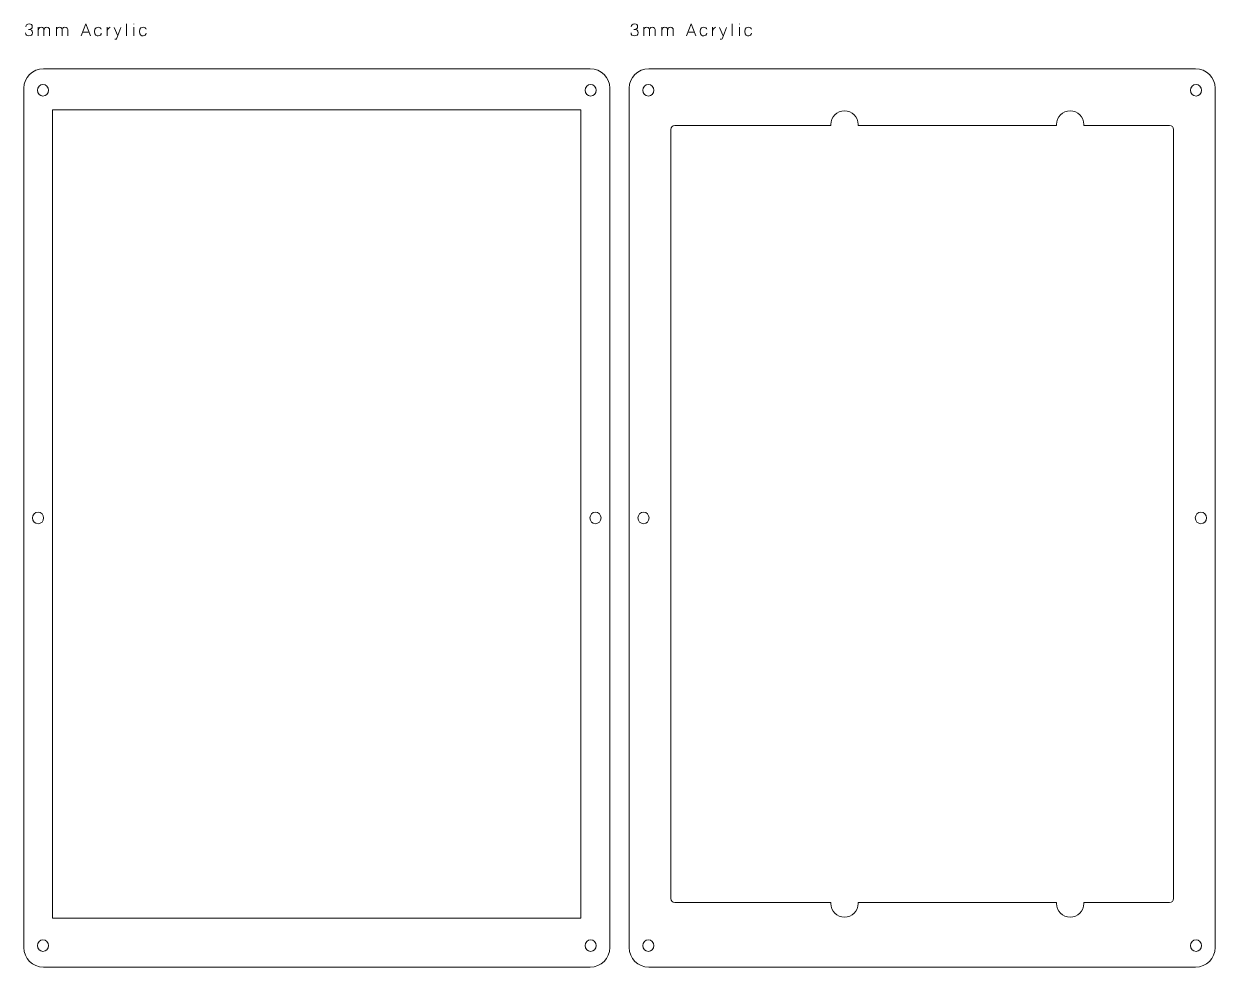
# Model space of a CAD drawing. Header units: inches. Extents: x -20.9 to 23.3, y -6.9 to 3.3.
# Drawn here: x -8.69 to 3.32, y -6.2 to 3.31 of the extents above; entities that cross this region are included whole.
import ezdxf

# ---------------------------------------------------------------- set-up
doc = ezdxf.new("R2010")
doc.units = ezdxf.units.IN
doc.header["$MEASUREMENT"] = 0
doc.layers.add('Layer 1', color=7, linetype='Continuous')

msp = doc.modelspace()

# ---------------------------------------------------------------- linework, layer by layer
at = {"layer": 'Layer 1', "color": 250, "lineweight": 9}
msp.add_lwpolyline([(-3.074, -5.706), (-8.399, -5.706), (-8.399, 2.442), (-3.074, 2.442), (-3.074, -5.706)], dxfattribs=at)
at = {"layer": 'Layer 1', "color": 222, "lineweight": 9}
for points, knots in [([(-8.637, 3.187), (-8.615, 3.187), (-8.601, 3.196), (-8.601, 3.218), (-8.601, 3.24), (-8.614, 3.252), (-8.643, 3.252), (-8.614, 3.252), (-8.604, 3.263), (-8.604, 3.279), (-8.604, 3.295), (-8.613, 3.308), (-8.635, 3.308), (-8.658, 3.308), (-8.669, 3.294), (-8.669, 3.278), (-8.669, 3.294), (-8.658, 3.308), (-8.635, 3.308), (-8.613, 3.308), (-8.604, 3.295), (-8.604, 3.279), (-8.604, 3.263), (-8.614, 3.252), (-8.643, 3.252), (-8.614, 3.252), (-8.601, 3.24), (-8.601, 3.218), (-8.601, 3.196), (-8.615, 3.187), (-8.637, 3.187), (-8.658, 3.187), (-8.671, 3.199), (-8.671, 3.217), (-8.671, 3.199), (-8.658, 3.187), (-8.637, 3.187)], [0, 0, 0, 0, 1, 1, 1, 2, 2, 2, 3, 3, 3, 4, 4, 4, 5, 5, 5, 6, 6, 6, 7, 7, 7, 8, 8, 8, 9, 9, 9, 10, 10, 10, 11, 11, 11, 12, 12, 12, 12]), ([(-8.486, 3.25), (-8.486, 3.258), (-8.491, 3.272), (-8.513, 3.273), (-8.534, 3.273), (-8.543, 3.256), (-8.543, 3.241), (-8.543, 3.256), (-8.534, 3.273), (-8.513, 3.273), (-8.491, 3.272), (-8.486, 3.258), (-8.486, 3.25), (-8.486, 3.25), (-8.486, 3.187), (-8.486, 3.187), (-8.486, 3.187), (-8.486, 3.25), (-8.486, 3.25)], [0, 0, 0, 0, 1, 1, 1, 2, 2, 2, 3, 3, 3, 4, 4, 4, 5, 5, 5, 6, 6, 6, 6]), ([(-8.543, 3.273), (-8.543, 3.273), (-8.543, 3.187), (-8.543, 3.187), (-8.543, 3.187), (-8.543, 3.273), (-8.543, 3.273)], [0, 0, 0, 0, 1, 1, 1, 2, 2, 2, 2]), ([(-8.429, 3.25), (-8.429, 3.258), (-8.436, 3.272), (-8.458, 3.273), (-8.479, 3.273), (-8.486, 3.256), (-8.486, 3.241), (-8.486, 3.256), (-8.479, 3.273), (-8.458, 3.273), (-8.436, 3.272), (-8.429, 3.258), (-8.429, 3.25), (-8.429, 3.25), (-8.429, 3.187), (-8.429, 3.187), (-8.429, 3.187), (-8.429, 3.25), (-8.429, 3.25)], [0, 0, 0, 0, 1, 1, 1, 2, 2, 2, 3, 3, 3, 4, 4, 4, 5, 5, 5, 6, 6, 6, 6]), ([(-8.303, 3.187), (-8.303, 3.187), (-8.303, 3.25), (-8.303, 3.25), (-8.303, 3.258), (-8.308, 3.272), (-8.33, 3.273), (-8.351, 3.273), (-8.36, 3.256), (-8.36, 3.241), (-8.36, 3.256), (-8.351, 3.273), (-8.33, 3.273), (-8.308, 3.272), (-8.303, 3.258), (-8.303, 3.25), (-8.303, 3.25), (-8.303, 3.187), (-8.303, 3.187)], [0, 0, 0, 0, 1, 1, 1, 2, 2, 2, 3, 3, 3, 4, 4, 4, 5, 5, 5, 6, 6, 6, 6]), ([(-8.36, 3.187), (-8.36, 3.187), (-8.36, 3.273), (-8.36, 3.273), (-8.36, 3.273), (-8.36, 3.187), (-8.36, 3.187)], [0, 0, 0, 0, 1, 1, 1, 2, 2, 2, 2]), ([(-8.246, 3.187), (-8.246, 3.187), (-8.246, 3.25), (-8.246, 3.25), (-8.246, 3.258), (-8.253, 3.272), (-8.275, 3.273), (-8.296, 3.273), (-8.303, 3.256), (-8.303, 3.241), (-8.303, 3.256), (-8.296, 3.273), (-8.275, 3.273), (-8.253, 3.272), (-8.246, 3.258), (-8.246, 3.25), (-8.246, 3.25), (-8.246, 3.187), (-8.246, 3.187)], [0, 0, 0, 0, 1, 1, 1, 2, 2, 2, 3, 3, 3, 4, 4, 4, 5, 5, 5, 6, 6, 6, 6]), ([(-8.112, 3.187), (-8.112, 3.187), (-8.064, 3.307), (-8.064, 3.307), (-8.064, 3.307), (-8.016, 3.187), (-8.016, 3.187), (-8.016, 3.187), (-8.064, 3.307), (-8.064, 3.307), (-8.064, 3.307), (-8.112, 3.187), (-8.112, 3.187)], [0, 0, 0, 0, 1, 1, 1, 2, 2, 2, 3, 3, 3, 4, 4, 4, 4]), ([(-7.908, 3.214), (-7.908, 3.2), (-7.923, 3.187), (-7.938, 3.187), (-7.952, 3.187), (-7.976, 3.189), (-7.976, 3.231), (-7.976, 3.273), (-7.949, 3.273), (-7.937, 3.273), (-7.925, 3.273), (-7.909, 3.264), (-7.908, 3.253), (-7.909, 3.264), (-7.925, 3.273), (-7.937, 3.273), (-7.949, 3.273), (-7.976, 3.273), (-7.976, 3.231), (-7.976, 3.189), (-7.952, 3.187), (-7.938, 3.187), (-7.923, 3.187), (-7.908, 3.2), (-7.908, 3.214)], [0, 0, 0, 0, 1, 1, 1, 2, 2, 2, 3, 3, 3, 4, 4, 4, 5, 5, 5, 6, 6, 6, 7, 7, 7, 8, 8, 8, 8]), ([(-7.85, 3.231), (-7.851, 3.25), (-7.833, 3.273), (-7.818, 3.273), (-7.833, 3.273), (-7.851, 3.25), (-7.85, 3.231)], [0, 0, 0, 0, 1, 1, 1, 2, 2, 2, 2]), ([(-7.85, 3.187), (-7.85, 3.187), (-7.85, 3.273), (-7.85, 3.273), (-7.85, 3.273), (-7.85, 3.187), (-7.85, 3.187)], [0, 0, 0, 0, 1, 1, 1, 2, 2, 2, 2]), ([(-7.779, 3.272), (-7.779, 3.272), (-7.742, 3.187), (-7.742, 3.187), (-7.742, 3.187), (-7.779, 3.272), (-7.779, 3.272)], [0, 0, 0, 0, 1, 1, 1, 2, 2, 2, 2]), ([(-7.773, 3.153), (-7.762, 3.149), (-7.754, 3.155), (-7.75, 3.165), (-7.75, 3.165), (-7.711, 3.271), (-7.711, 3.271), (-7.711, 3.271), (-7.75, 3.165), (-7.75, 3.165), (-7.754, 3.155), (-7.762, 3.149), (-7.773, 3.153)], [0, 0, 0, 0, 1, 1, 1, 2, 2, 2, 3, 3, 3, 4, 4, 4, 4]), ([(-7.653, 3.307), (-7.653, 3.307), (-7.653, 3.187), (-7.653, 3.187), (-7.653, 3.187), (-7.653, 3.307), (-7.653, 3.307)], [0, 0, 0, 0, 1, 1, 1, 2, 2, 2, 2]), ([(-7.579, 3.304), (-7.579, 3.304), (-7.579, 3.307), (-7.579, 3.307), (-7.579, 3.307), (-7.579, 3.304), (-7.579, 3.304)], [0, 0, 0, 0, 1, 1, 1, 2, 2, 2, 2]), ([(-7.579, 3.187), (-7.579, 3.187), (-7.579, 3.273), (-7.579, 3.273), (-7.579, 3.273), (-7.579, 3.187), (-7.579, 3.187)], [0, 0, 0, 0, 1, 1, 1, 2, 2, 2, 2]), ([(-7.456, 3.214), (-7.457, 3.2), (-7.472, 3.187), (-7.486, 3.187), (-7.5, 3.187), (-7.524, 3.189), (-7.524, 3.231), (-7.524, 3.273), (-7.497, 3.273), (-7.485, 3.273), (-7.473, 3.273), (-7.458, 3.264), (-7.457, 3.253), (-7.458, 3.264), (-7.473, 3.273), (-7.485, 3.273), (-7.497, 3.273), (-7.524, 3.273), (-7.524, 3.231), (-7.524, 3.189), (-7.5, 3.187), (-7.486, 3.187), (-7.472, 3.187), (-7.457, 3.2), (-7.456, 3.214)], [0, 0, 0, 0, 1, 1, 1, 2, 2, 2, 3, 3, 3, 4, 4, 4, 5, 5, 5, 6, 6, 6, 7, 7, 7, 8, 8, 8, 8]), ([(-2.534, 3.187), (-2.513, 3.187), (-2.498, 3.196), (-2.498, 3.218), (-2.498, 3.24), (-2.511, 3.252), (-2.54, 3.252), (-2.511, 3.252), (-2.502, 3.263), (-2.502, 3.279), (-2.502, 3.295), (-2.51, 3.308), (-2.533, 3.308), (-2.555, 3.308), (-2.566, 3.294), (-2.566, 3.278), (-2.566, 3.294), (-2.555, 3.308), (-2.533, 3.308), (-2.51, 3.308), (-2.502, 3.295), (-2.502, 3.279), (-2.502, 3.263), (-2.511, 3.252), (-2.54, 3.252), (-2.511, 3.252), (-2.498, 3.24), (-2.498, 3.218), (-2.498, 3.196), (-2.513, 3.187), (-2.534, 3.187), (-2.556, 3.187), (-2.569, 3.199), (-2.569, 3.217), (-2.569, 3.199), (-2.556, 3.187), (-2.534, 3.187)], [0, 0, 0, 0, 1, 1, 1, 2, 2, 2, 3, 3, 3, 4, 4, 4, 5, 5, 5, 6, 6, 6, 7, 7, 7, 8, 8, 8, 9, 9, 9, 10, 10, 10, 11, 11, 11, 12, 12, 12, 12]), ([(-2.384, 3.187), (-2.384, 3.187), (-2.384, 3.25), (-2.384, 3.25), (-2.384, 3.258), (-2.389, 3.272), (-2.41, 3.273), (-2.431, 3.273), (-2.441, 3.256), (-2.441, 3.241), (-2.441, 3.256), (-2.431, 3.273), (-2.41, 3.273), (-2.389, 3.272), (-2.384, 3.258), (-2.384, 3.25), (-2.384, 3.25), (-2.384, 3.187), (-2.384, 3.187)], [0, 0, 0, 0, 1, 1, 1, 2, 2, 2, 3, 3, 3, 4, 4, 4, 5, 5, 5, 6, 6, 6, 6]), ([(-2.441, 3.187), (-2.441, 3.187), (-2.441, 3.273), (-2.441, 3.273), (-2.441, 3.273), (-2.441, 3.187), (-2.441, 3.187)], [0, 0, 0, 0, 1, 1, 1, 2, 2, 2, 2]), ([(-2.327, 3.187), (-2.327, 3.187), (-2.327, 3.25), (-2.327, 3.25), (-2.327, 3.258), (-2.334, 3.272), (-2.355, 3.273), (-2.376, 3.273), (-2.384, 3.256), (-2.384, 3.241), (-2.384, 3.256), (-2.376, 3.273), (-2.355, 3.273), (-2.334, 3.272), (-2.327, 3.258), (-2.327, 3.25), (-2.327, 3.25), (-2.327, 3.187), (-2.327, 3.187)], [0, 0, 0, 0, 1, 1, 1, 2, 2, 2, 3, 3, 3, 4, 4, 4, 5, 5, 5, 6, 6, 6, 6]), ([(-2.201, 3.25), (-2.201, 3.258), (-2.206, 3.272), (-2.227, 3.273), (-2.248, 3.273), (-2.258, 3.256), (-2.258, 3.241), (-2.258, 3.256), (-2.248, 3.273), (-2.227, 3.273), (-2.206, 3.272), (-2.201, 3.258), (-2.201, 3.25), (-2.201, 3.25), (-2.201, 3.187), (-2.201, 3.187), (-2.201, 3.187), (-2.201, 3.25), (-2.201, 3.25)], [0, 0, 0, 0, 1, 1, 1, 2, 2, 2, 3, 3, 3, 4, 4, 4, 5, 5, 5, 6, 6, 6, 6]), ([(-2.258, 3.273), (-2.258, 3.273), (-2.258, 3.187), (-2.258, 3.187), (-2.258, 3.187), (-2.258, 3.273), (-2.258, 3.273)], [0, 0, 0, 0, 1, 1, 1, 2, 2, 2, 2]), ([(-2.144, 3.25), (-2.144, 3.258), (-2.151, 3.272), (-2.172, 3.273), (-2.193, 3.273), (-2.201, 3.256), (-2.201, 3.241), (-2.201, 3.256), (-2.193, 3.273), (-2.172, 3.273), (-2.151, 3.272), (-2.144, 3.258), (-2.144, 3.25), (-2.144, 3.25), (-2.144, 3.187), (-2.144, 3.187), (-2.144, 3.187), (-2.144, 3.25), (-2.144, 3.25)], [0, 0, 0, 0, 1, 1, 1, 2, 2, 2, 3, 3, 3, 4, 4, 4, 5, 5, 5, 6, 6, 6, 6]), ([(-2.01, 3.187), (-2.01, 3.187), (-1.962, 3.307), (-1.962, 3.307), (-1.962, 3.307), (-1.914, 3.187), (-1.914, 3.187), (-1.914, 3.187), (-1.962, 3.307), (-1.962, 3.307), (-1.962, 3.307), (-2.01, 3.187), (-2.01, 3.187)], [0, 0, 0, 0, 1, 1, 1, 2, 2, 2, 3, 3, 3, 4, 4, 4, 4]), ([(-1.806, 3.214), (-1.806, 3.2), (-1.821, 3.187), (-1.835, 3.187), (-1.849, 3.187), (-1.873, 3.189), (-1.873, 3.231), (-1.873, 3.273), (-1.846, 3.273), (-1.835, 3.273), (-1.823, 3.273), (-1.807, 3.264), (-1.806, 3.253), (-1.807, 3.264), (-1.823, 3.273), (-1.835, 3.273), (-1.846, 3.273), (-1.873, 3.273), (-1.873, 3.231), (-1.873, 3.189), (-1.849, 3.187), (-1.835, 3.187), (-1.821, 3.187), (-1.806, 3.2), (-1.806, 3.214)], [0, 0, 0, 0, 1, 1, 1, 2, 2, 2, 3, 3, 3, 4, 4, 4, 5, 5, 5, 6, 6, 6, 7, 7, 7, 8, 8, 8, 8]), ([(-1.748, 3.231), (-1.748, 3.25), (-1.731, 3.273), (-1.715, 3.273), (-1.731, 3.273), (-1.748, 3.25), (-1.748, 3.231)], [0, 0, 0, 0, 1, 1, 1, 2, 2, 2, 2]), ([(-1.748, 3.187), (-1.748, 3.187), (-1.748, 3.273), (-1.748, 3.273), (-1.748, 3.273), (-1.748, 3.187), (-1.748, 3.187)], [0, 0, 0, 0, 1, 1, 1, 2, 2, 2, 2]), ([(-1.64, 3.187), (-1.64, 3.187), (-1.677, 3.272), (-1.677, 3.272), (-1.677, 3.272), (-1.64, 3.187), (-1.64, 3.187)], [0, 0, 0, 0, 1, 1, 1, 2, 2, 2, 2]), ([(-1.648, 3.165), (-1.648, 3.165), (-1.608, 3.271), (-1.608, 3.271), (-1.608, 3.271), (-1.648, 3.165), (-1.648, 3.165), (-1.651, 3.155), (-1.659, 3.149), (-1.671, 3.153), (-1.659, 3.149), (-1.651, 3.155), (-1.648, 3.165)], [0, 0, 0, 0, 1, 1, 1, 2, 2, 2, 3, 3, 3, 4, 4, 4, 4]), ([(-1.551, 3.187), (-1.551, 3.187), (-1.551, 3.307), (-1.551, 3.307), (-1.551, 3.307), (-1.551, 3.187), (-1.551, 3.187)], [0, 0, 0, 0, 1, 1, 1, 2, 2, 2, 2]), ([(-1.477, 3.307), (-1.477, 3.307), (-1.477, 3.304), (-1.477, 3.304), (-1.477, 3.304), (-1.477, 3.307), (-1.477, 3.307)], [0, 0, 0, 0, 1, 1, 1, 2, 2, 2, 2]), ([(-1.477, 3.273), (-1.477, 3.273), (-1.477, 3.187), (-1.477, 3.187), (-1.477, 3.187), (-1.477, 3.273), (-1.477, 3.273)], [0, 0, 0, 0, 1, 1, 1, 2, 2, 2, 2]), ([(-1.354, 3.214), (-1.354, 3.2), (-1.369, 3.187), (-1.383, 3.187), (-1.397, 3.187), (-1.422, 3.189), (-1.422, 3.231), (-1.422, 3.273), (-1.395, 3.273), (-1.383, 3.273), (-1.371, 3.273), (-1.355, 3.264), (-1.354, 3.253), (-1.355, 3.264), (-1.371, 3.273), (-1.383, 3.273), (-1.395, 3.273), (-1.422, 3.273), (-1.422, 3.231), (-1.422, 3.189), (-1.397, 3.187), (-1.383, 3.187), (-1.369, 3.187), (-1.354, 3.2), (-1.354, 3.214)], [0, 0, 0, 0, 1, 1, 1, 2, 2, 2, 3, 3, 3, 4, 4, 4, 5, 5, 5, 6, 6, 6, 7, 7, 7, 8, 8, 8, 8]), ([(-8.097, 3.225), (-8.097, 3.225), (-8.032, 3.225), (-8.032, 3.225), (-8.032, 3.225), (-8.097, 3.225), (-8.097, 3.225)], [0, 0, 0, 0, 1, 1, 1, 2, 2, 2, 2]), ([(-1.995, 3.225), (-1.995, 3.225), (-1.929, 3.225), (-1.929, 3.225), (-1.929, 3.225), (-1.995, 3.225), (-1.995, 3.225)], [0, 0, 0, 0, 1, 1, 1, 2, 2, 2, 2])]:
    msp.add_open_spline(points, degree=3, knots=knots, dxfattribs=at)
at = {"layer": 'Layer 1', "color": 250, "lineweight": 9}
for points, knots in [([(-8.492, -6.2), (-8.6, -6.2), (-8.689, -6.111), (-8.689, -6.003), (-8.689, -6.003), (-8.689, 2.659), (-8.689, 2.659), (-8.689, 2.767), (-8.6, 2.855), (-8.492, 2.855), (-8.492, 2.855), (-2.98, 2.855), (-2.98, 2.855), (-2.872, 2.855), (-2.783, 2.767), (-2.783, 2.659), (-2.783, 2.659), (-2.783, -6.003), (-2.783, -6.003), (-2.783, -6.111), (-2.872, -6.2), (-2.98, -6.2), (-2.98, -6.2), (-8.492, -6.2), (-8.492, -6.2)], [0, 0, 0, 0, 1, 1, 1, 2, 2, 2, 3, 3, 3, 4, 4, 4, 5, 5, 5, 6, 6, 6, 7, 7, 7, 8, 8, 8, 8]), ([(-2.39, -6.2), (-2.498, -6.2), (-2.587, -6.111), (-2.587, -6.003), (-2.587, -6.003), (-2.587, 2.659), (-2.587, 2.659), (-2.587, 2.767), (-2.498, 2.855), (-2.39, 2.855), (-2.39, 2.855), (3.122, 2.855), (3.122, 2.855), (3.23, 2.855), (3.319, 2.767), (3.319, 2.659), (3.319, 2.659), (3.319, -6.003), (3.319, -6.003), (3.319, -6.111), (3.23, -6.2), (3.122, -6.2), (3.122, -6.2), (-2.39, -6.2), (-2.39, -6.2)], [0, 0, 0, 0, 1, 1, 1, 2, 2, 2, 3, 3, 3, 4, 4, 4, 5, 5, 5, 6, 6, 6, 7, 7, 7, 8, 8, 8, 8]), ([(-8.44, 2.638), (-8.44, 2.606), (-8.465, 2.58), (-8.496, 2.58), (-8.527, 2.58), (-8.552, 2.606), (-8.552, 2.638), (-8.552, 2.67), (-8.527, 2.696), (-8.496, 2.696), (-8.465, 2.696), (-8.44, 2.67), (-8.44, 2.638)], [0, 0, 0, 0, 1, 1, 1, 2, 2, 2, 3, 3, 3, 4, 4, 4, 4]), ([(-2.92, 2.638), (-2.92, 2.606), (-2.945, 2.58), (-2.976, 2.58), (-3.007, 2.58), (-3.032, 2.606), (-3.032, 2.638), (-3.032, 2.67), (-3.007, 2.696), (-2.976, 2.696), (-2.945, 2.696), (-2.92, 2.67), (-2.92, 2.638)], [0, 0, 0, 0, 1, 1, 1, 2, 2, 2, 3, 3, 3, 4, 4, 4, 4]), ([(-2.338, 2.638), (-2.338, 2.606), (-2.363, 2.58), (-2.394, 2.58), (-2.425, 2.58), (-2.45, 2.606), (-2.45, 2.638), (-2.45, 2.67), (-2.425, 2.696), (-2.394, 2.696), (-2.363, 2.696), (-2.338, 2.67), (-2.338, 2.638)], [0, 0, 0, 0, 1, 1, 1, 2, 2, 2, 3, 3, 3, 4, 4, 4, 4]), ([(3.182, 2.638), (3.182, 2.606), (3.157, 2.58), (3.126, 2.58), (3.095, 2.58), (3.07, 2.606), (3.07, 2.638), (3.07, 2.67), (3.095, 2.696), (3.126, 2.696), (3.157, 2.696), (3.182, 2.67), (3.182, 2.638)], [0, 0, 0, 0, 1, 1, 1, 2, 2, 2, 3, 3, 3, 4, 4, 4, 4]), ([(2.86, 2.284), (2.86, 2.284), (1.994, 2.284), (1.994, 2.284), (1.994, 2.287), (1.995, 2.29), (1.995, 2.293), (1.995, 2.369), (1.933, 2.431), (1.857, 2.431), (1.781, 2.431), (1.719, 2.369), (1.719, 2.293), (1.719, 2.29), (1.719, 2.287), (1.719, 2.284), (1.719, 2.284), (-0.28, 2.284), (-0.28, 2.284), (-0.279, 2.287), (-0.279, 2.29), (-0.279, 2.293), (-0.279, 2.369), (-0.341, 2.431), (-0.417, 2.431), (-0.493, 2.431), (-0.555, 2.369), (-0.555, 2.293), (-0.555, 2.29), (-0.554, 2.287), (-0.554, 2.284), (-0.554, 2.284), (-2.128, 2.284), (-2.128, 2.284), (-2.15, 2.284), (-2.167, 2.266), (-2.167, 2.244), (-2.167, 2.244), (-2.167, -5.508), (-2.167, -5.508), (-2.167, -5.53), (-2.15, -5.548), (-2.128, -5.548), (-2.128, -5.548), (-0.554, -5.548), (-0.554, -5.548), (-0.554, -5.551), (-0.555, -5.554), (-0.555, -5.557), (-0.555, -5.633), (-0.493, -5.695), (-0.417, -5.695), (-0.341, -5.695), (-0.279, -5.633), (-0.279, -5.557), (-0.279, -5.554), (-0.279, -5.551), (-0.28, -5.548), (-0.28, -5.548), (1.719, -5.548), (1.719, -5.548), (1.719, -5.551), (1.719, -5.554), (1.719, -5.557), (1.719, -5.633), (1.781, -5.695), (1.857, -5.695), (1.933, -5.695), (1.995, -5.633), (1.995, -5.557), (1.995, -5.554), (1.994, -5.551), (1.994, -5.548), (1.994, -5.548), (2.86, -5.548), (2.86, -5.548), (2.882, -5.548), (2.9, -5.53), (2.9, -5.508), (2.9, -5.508), (2.9, 2.244), (2.9, 2.244), (2.9, 2.266), (2.882, 2.284), (2.86, 2.284)], [0, 0, 0, 0, 1, 1, 1, 2, 2, 2, 3, 3, 3, 4, 4, 4, 5, 5, 5, 6, 6, 6, 7, 7, 7, 8, 8, 8, 9, 9, 9, 10, 10, 10, 11, 11, 11, 12, 12, 12, 13, 13, 13, 14, 14, 14, 15, 15, 15, 16, 16, 16, 17, 17, 17, 18, 18, 18, 19, 19, 19, 20, 20, 20, 21, 21, 21, 22, 22, 22, 23, 23, 23, 24, 24, 24, 25, 25, 25, 26, 26, 26, 27, 27, 27, 28, 28, 28, 28]), ([(-8.489, -1.672), (-8.489, -1.704), (-8.514, -1.73), (-8.545, -1.73), (-8.576, -1.73), (-8.601, -1.704), (-8.601, -1.672), (-8.601, -1.64), (-8.576, -1.614), (-8.545, -1.614), (-8.514, -1.614), (-8.489, -1.64), (-8.489, -1.672)], [0, 0, 0, 0, 1, 1, 1, 2, 2, 2, 3, 3, 3, 4, 4, 4, 4]), ([(-2.871, -1.672), (-2.871, -1.704), (-2.896, -1.73), (-2.927, -1.73), (-2.958, -1.73), (-2.983, -1.704), (-2.983, -1.672), (-2.983, -1.64), (-2.958, -1.614), (-2.927, -1.614), (-2.896, -1.614), (-2.871, -1.64), (-2.871, -1.672)], [0, 0, 0, 0, 1, 1, 1, 2, 2, 2, 3, 3, 3, 4, 4, 4, 4]), ([(-2.387, -1.672), (-2.387, -1.704), (-2.412, -1.73), (-2.443, -1.73), (-2.474, -1.73), (-2.499, -1.704), (-2.499, -1.672), (-2.499, -1.64), (-2.474, -1.614), (-2.443, -1.614), (-2.412, -1.614), (-2.387, -1.64), (-2.387, -1.672)], [0, 0, 0, 0, 1, 1, 1, 2, 2, 2, 3, 3, 3, 4, 4, 4, 4]), ([(3.232, -1.672), (3.232, -1.704), (3.206, -1.73), (3.175, -1.73), (3.145, -1.73), (3.119, -1.704), (3.119, -1.672), (3.119, -1.64), (3.145, -1.614), (3.175, -1.614), (3.206, -1.614), (3.232, -1.64), (3.232, -1.672)], [0, 0, 0, 0, 1, 1, 1, 2, 2, 2, 3, 3, 3, 4, 4, 4, 4]), ([(-8.44, -5.982), (-8.44, -6.015), (-8.465, -6.041), (-8.496, -6.041), (-8.527, -6.041), (-8.552, -6.015), (-8.552, -5.982), (-8.552, -5.95), (-8.527, -5.924), (-8.496, -5.924), (-8.465, -5.924), (-8.44, -5.95), (-8.44, -5.982)], [0, 0, 0, 0, 1, 1, 1, 2, 2, 2, 3, 3, 3, 4, 4, 4, 4]), ([(-2.92, -5.982), (-2.92, -6.015), (-2.945, -6.041), (-2.976, -6.041), (-3.007, -6.041), (-3.032, -6.015), (-3.032, -5.982), (-3.032, -5.95), (-3.007, -5.924), (-2.976, -5.924), (-2.945, -5.924), (-2.92, -5.95), (-2.92, -5.982)], [0, 0, 0, 0, 1, 1, 1, 2, 2, 2, 3, 3, 3, 4, 4, 4, 4]), ([(-2.338, -5.982), (-2.338, -6.015), (-2.363, -6.041), (-2.394, -6.041), (-2.425, -6.041), (-2.45, -6.015), (-2.45, -5.982), (-2.45, -5.95), (-2.425, -5.924), (-2.394, -5.924), (-2.363, -5.924), (-2.338, -5.95), (-2.338, -5.982)], [0, 0, 0, 0, 1, 1, 1, 2, 2, 2, 3, 3, 3, 4, 4, 4, 4]), ([(3.182, -5.982), (3.182, -6.015), (3.157, -6.041), (3.126, -6.041), (3.095, -6.041), (3.07, -6.015), (3.07, -5.982), (3.07, -5.95), (3.095, -5.924), (3.126, -5.924), (3.157, -5.924), (3.182, -5.95), (3.182, -5.982)], [0, 0, 0, 0, 1, 1, 1, 2, 2, 2, 3, 3, 3, 4, 4, 4, 4])]:
    msp.add_open_spline(points, degree=3, knots=knots, dxfattribs=at)

doc.saveas('drawing.dxf')
